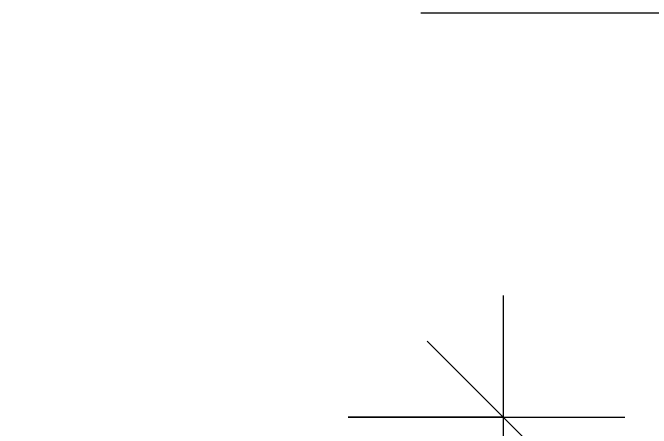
# Model space of a CAD drawing. Header units: millimetres. Extents: x 1322 to 199238, y -8553 to 29000.
# Drawn here: x 25902 to 26532, y 17740 to 18150 of the extents above; entities that cross this region are included whole.
import ezdxf

# ---------------------------------------------------------------- set-up
doc = ezdxf.new("R2010")
doc.units = ezdxf.units.MM
doc.linetypes.add('Осевая', pattern=[3175, 635, -476.25, 1587.5, -476.25])
for name, color, linetype, lineweight in [('A-ANNO-DIMS', 7, 'Continuous', 9), ('A-ANNO-DIMS-100', 7, 'Continuous', 9), ('Оси-2', 7, 'Осевая', 9)]:
    doc.layers.add(name, color=color, linetype=linetype, lineweight=lineweight)
doc.styles.add('ISOCPEUR', font='isocpeur.ttf', dxfattribs={"width": 0.9, "height": 250})
doc.dimstyles.new('ISO-2_5_0_9К_БОЛЬШОЙ_1', dxfattribs={"dimscale": 304.8, "dimtxt": 248.995294, "dimasz": 0.492126, "dimexe": 0.393701, "dimexo": 0.984252, "dimgap": 0, "dimtad": 1, "dimdec": 0, "dimrnd": 10, "dimzin": 0, "dimdsep": 46, "dimtxsty": 'ISOCPEUR', "dimblk1": 'OBLIQUE', "dimblk2": 'OBLIQUE', "dimsah": 1, "dimcen": 0.09, "dimdle": 0.393701, "dimazin": 0, "dimtfac": 1, "dimtdec": 4, "dimtix": 1, "dimtmove": 0, "dimatfit": 3, "dimfxl": 1, "dimtvp": 1, "dimtolj": 1, "dimtzin": 0, "dimarcsym": 2})

# ---------------------------------------------------------------- blocks, each defined once
blk = doc.blocks.new('DIMBLOCK44-План размещения напольных электротехнических лючков и розеток 1 этажа в осях 23_1-33')
at = {"layer": 'A-ANNO-DIMS-100'}
for p, q in [((26385.62, 17871), (26385.62, 16980.62)), ((26232.67, 17751), (26505.62, 17751)), ((26385.62, 17751), (26232.67, 17751)), ((26347.67, 17100.62), (26505.62, 17100.62)), ((26385.62, 17100.62), (26347.67, 17100.62))]:
    blk.add_line(p, q, dxfattribs=at)
at = {"layer": 'A-ANNO-DIMS-100', "lineweight": 20}
for p, q in [((26385.62, 17751), (26310.62, 17826)), ((26385.62, 17751), (26460.62, 17676)), ((26385.62, 17100.62), (26310.62, 17175.62)), ((26385.62, 17100.62), (26460.62, 17025.62))]:
    blk.add_line(p, q, dxfattribs=at)
at = {"layer": 'A-ANNO-DIMS-100', "color": 0, "insert": (26059, 17188.79), "char_height": 250, "width": 568.8585, "attachment_point": 1, "rotation": 90, "line_spacing_factor": 1.149209, "style": 'ISOCPEUR'}
blk.add_mtext('650', dxfattribs=at)
blk = doc.blocks.new('_Oblique')
at = {"color": 0, "linetype": 'ByBlock', "lineweight": -2}
blk.add_line((-0.5, -0.5), (0.5, 0.5), dxfattribs=at)

msp = doc.modelspace()

# ---------------------------------------------------------------- linework, layer by layer
at = {"layer": 'Оси-2'}
msp.add_line((9318.05, 18150), (47228.67, 18150), dxfattribs=at)

# ---------------------------------------------------------------- dimensions: what is measured, and where the dimension line sits
at = {"layer": 'A-ANNO-DIMS'}
dim = msp.add_linear_dim(base=(26385.62, 17100.62), p1=(25932.67, 17751), p2=(26047.67, 17100.62), angle=90, dimstyle='ISO-2_5_0_9К_БОЛЬШОЙ_1', override={"dimpost": '<>', "dimfxl": 660.463964}, dxfattribs=at)
dim.commit()
dim.dimension.update_dxf_attribs({"geometry": 'DIMBLOCK44-План размещения напольных электротехнических лючков и розеток 1 этажа в осях 23_1-33', "text_midpoint": (26260.62, 17425.81)})

doc.saveas('drawing.dxf')
